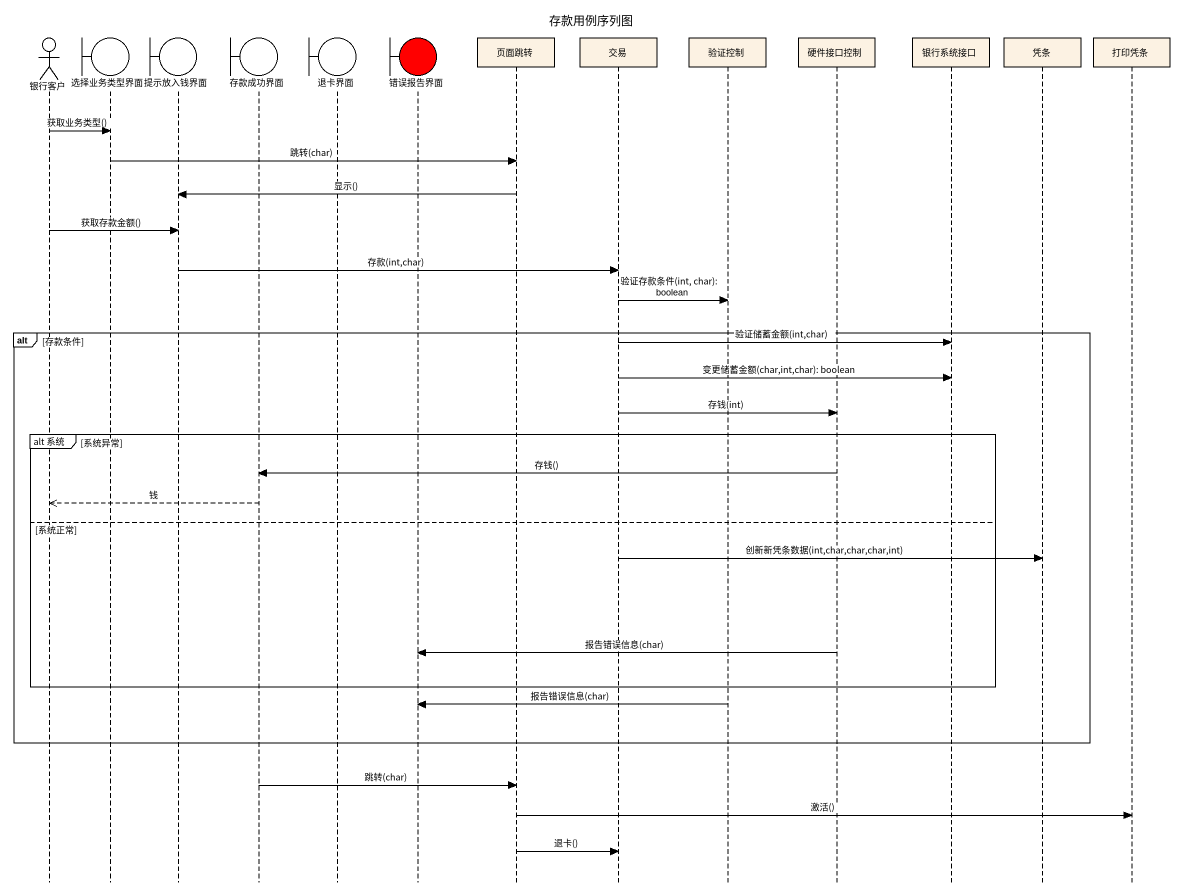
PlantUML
@startuml
title 存款用例序列图
hide footbox
actor 银行客户
boundary 选择业务类型界面
boundary 提示放入钱界面
boundary 存款成功界面
boundary 退卡界面
boundary 错误报告界面 #FF0000
participant 页面跳转
participant 交易
participant 验证控制
participant 硬件接口控制
participant 银行系统接口
participant 凭条
participant 打印凭条

银行客户 -> 选择业务类型界面 : 获取业务类型()
选择业务类型界面 -> 页面跳转 : 跳转(char)
页面跳转 -> 提示放入钱界面 : 显示()
银行客户 -> 提示放入钱界面 : 获取存款金额()
提示放入钱界面 -> 交易 : 存款(int,char)
交易 -> 验证控制 : 验证存款条件(int, char): boolean
alt 存款条件
  交易 -> 银行系统接口 : 验证储蓄金额(int,char)
  交易 -> 银行系统接口 : 变更储蓄金额(char,int,char): boolean
  交易 -> 硬件接口控制 : 存钱(int)
  group alt 系统 [系统异常]
    硬件接口控制 -> 存款成功界面 : 存钱()
    存款成功界面 -->> 银行客户 : 钱
  else 系统正常
    交易 -> 凭条 : 创新新凭条数据(int,char,char,char,int)
    硬件接口控制 -> 错误报告界面 : 报告错误信息(char)
  end
  验证控制 -> 错误报告界面 : 报告错误信息(char)
end
存款成功界面 -> 页面跳转 : 跳转(char)
页面跳转 -> 打印凭条 : 激活()
页面跳转 -> 交易 : 退卡()
@enduml
